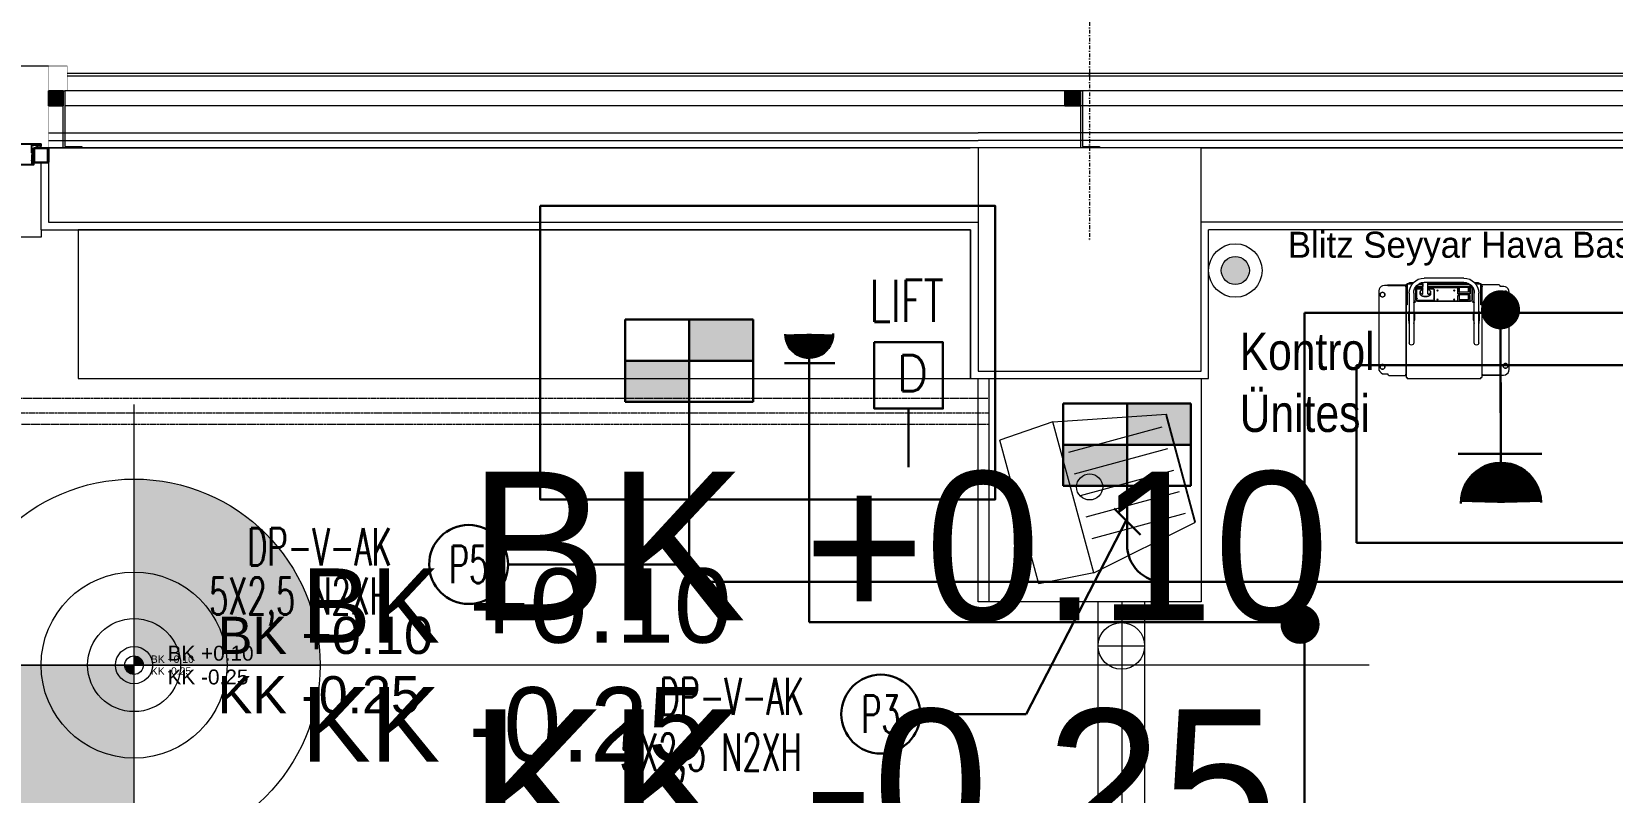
# Model space of a CAD drawing. Extents: x -9058 to 11890, y 0 to 6516.
# Drawn here: x 2220.5 to 2645.6, y 3612.7 to 3817.1 of the extents above; entities that cross this region are included whole.
import ezdxf
from ezdxf.enums import TextEntityAlignment as Align

# ---------------------------------------------------------------- set-up
doc = ezdxf.new("R2010")
doc.units = 0
doc.header["$MEASUREMENT"] = 0
for name, pattern in [('DASHDOT', [1, 0.5, -0.25, 0, -0.25]), ('DOT2', [0.125, 0, -0.125]), ('HIDDEN', [0.375, 0.25, -0.125])]:
    doc.linetypes.add(name, pattern=pattern)
doc.layers.get('0').update_dxf_attribs({"color": 9, "lineweight": 9})
for name, color, linetype, lineweight in [('00', 9, 'Continuous', 9), ('01', 9, 'Continuous', 9), ('05', 9, 'Continuous', 9), ('06D', 9, 'Continuous', 9), ('10', 9, 'Continuous', 9), ('14', 9, 'Continuous', 9), ('20', 9, 'DOT2', 9), ('21', 9, 'Continuous', 9), ('21 @ 1 (1)', 9, 'Continuous', 9), ('21 @ 10 (1)', 9, 'Continuous', 9), ('21 @ 10 (2)', 9, 'Continuous', 9), ('21 @ 2 (1)', 9, 'Continuous', 9), ('21 @ 20', 9, 'Continuous', 9), ('21 @ 5 (1)', 9, 'Continuous', 9), ('21 @ 5 (2)', 9, 'Continuous', 9), ('24', 9, 'DASHDOT', 9), ('32-ekipman', 8, 'Continuous', 9), ('33', 9, 'BATTING', 9), ('40A', 9, 'Continuous', 9), ('E-DATA LIFT PRIZI', 7, 'Continuous', 30), ('E-EKİPMAN PANOSU', 7, 'Continuous', 30), ('E-KABLO', 7, 'Continuous', 30), ('E-LINYE', 7, 'Continuous', 30), ('E-UPS PRİZ', 7, 'Continuous', 30)]:
    doc.layers.add(name, color=color, linetype=linetype, lineweight=lineweight)
doc.styles.add('Arial', font='arial.ttf', dxfattribs={"height": 2.5})
doc.styles.add('E-YAZI', font='txttw.shx')
doc.styles.add('MuuM_TEXT-STANDART', font='ARIALN.TTF')
doc.linetypes.add('BATTING', pattern='A,0.0001,-0.1,[134,ltypeshp.shx,S=0.1,R=0,X=-0.1,Y=0],-0.2,[134,ltypeshp.shx,S=0.1,R=180,X=0.1,Y=0],-0.1', length=0.4001)

# ---------------------------------------------------------------- blocks, each defined once
blk = doc.blocks.new('0a_elevationtarget-p')
h = blk.add_hatch(color=256)
h.paths.add_polyline_path([(2.5, 0, 0.414214), (0, 2.5), (0, 0)])
h.paths.add_polyline_path([(0, 0), (-2.5, 0, 0.414214), (0, -2.5)])
blk.add_line((0, -3.5), (0, 3.5))
blk.add_lwpolyline([(16.605, 0), (-4, 0)])
blk.add_circle((0, 0), 2.5)
at = {"layer": '40A'}
blk.add_lwpolyline([(-2.5, 0), (2.5, 0)], dxfattribs=at)
at = {"style": 'Arial'}
blk.add_attdef('BITMISKOT', text='', height=2, dxfattribs=at).set_placement((4.5, 0), align=Align.BOTTOM_LEFT)
blk.add_attdef('KABAKOT', text='', height=2, dxfattribs=at).set_placement((4.5, -0.592), align=Align.TOP_LEFT)
blk = doc.blocks.new('*U1259')
at = {"layer": '21 @ 1 (1)'}
blk.add_blockref('0a_elevationtarget-p', (2248.09, 3646.88), dxfattribs=at).add_auto_attribs({'BITMISKOT': 'BK +0.10', 'KABAKOT': 'KK -0.25'})
at = {"layer": '21 @ 10 (1)', "xscale": 10, "yscale": 10, "zscale": 10}
blk.add_blockref('0a_elevationtarget-p', (2248.09, 3646.88), dxfattribs=at).add_auto_attribs({'BITMISKOT': 'BK +0.10', 'KABAKOT': 'KK -0.25'})
at = {"layer": '21 @ 10 (2)', "xscale": 10, "yscale": 10, "zscale": 10}
blk.add_blockref('0a_elevationtarget-p', (2248.09, 3646.88), dxfattribs=at).add_auto_attribs({'BITMISKOT': 'BK +0.10', 'KABAKOT': 'KK -0.25'})
at = {"layer": '21 @ 2 (1)', "xscale": 2, "yscale": 2, "zscale": 2}
blk.add_blockref('0a_elevationtarget-p', (2248.09, 3646.88), dxfattribs=at).add_auto_attribs({'BITMISKOT': 'BK +0.10', 'KABAKOT': 'KK -0.25'})
at = {"layer": '21 @ 20', "xscale": 20, "yscale": 20, "zscale": 20}
blk.add_blockref('0a_elevationtarget-p', (2248.09, 3646.88), dxfattribs=at).add_auto_attribs({'BITMISKOT': 'BK +0.10', 'KABAKOT': 'KK -0.25'})
at = {"layer": '21 @ 5 (1)', "xscale": 5, "yscale": 5, "zscale": 5}
blk.add_blockref('0a_elevationtarget-p', (2248.09, 3646.88), dxfattribs=at).add_auto_attribs({'BITMISKOT': 'BK +0.10', 'KABAKOT': 'KK -0.25'})
at = {"layer": '21 @ 5 (2)', "xscale": 5, "yscale": 5, "zscale": 5}
blk.add_blockref('0a_elevationtarget-p', (2248.09, 3646.88), dxfattribs=at).add_auto_attribs({'BITMISKOT': 'BK +0.10', 'KABAKOT': 'KK -0.25'})
blk = doc.blocks.new('p-s-profil')
at = {"layer": '10'}
blk.add_lwpolyline([(9, 15.3), (4.6, 15.3), (4.6, 0.4), (0, 0.4), (0, 0), (5, 0), (5, 14.9), (9, 14.9), (9, 15.3)], dxfattribs=at)
blk.add_lwpolyline([(9, 15.3), (4.6, 15.3), (4.6, 0.4), (0, 0.4), (0, 0), (5, 0), (5, 14.9), (9, 14.9), (9, 15.3)], dxfattribs=at)
blk = doc.blocks.new('p-kutu_profil_40x40')
h = blk.add_hatch(color=256)
h.dxf.hatch_style = 1
h.paths.add_polyline_path([(0, 0), (4, 0), (4, 4), (0, 4)])
h = blk.add_hatch(color=255)
h.dxf.hatch_style = 1
h.paths.add_polyline_path([(0, 0), (4, 0), (4, 4), (0, 4)])
blk.add_lwpolyline([(0, 0), (4, 0), (4, 4), (0, 4)], close=True)
at = {"layer": '10'}
for points in [[(0, 4), (4, 4), (4, 0), (0, 0)], [(0, 4), (4, 4), (4, 0), (0, 0)], [(0, 0), (4, 0), (4, 4), (0, 4)], [(0.3, 3.7), (3.7, 3.7), (3.7, 0.3), (0.3, 0.3)], [(0.3, 3.7), (3.7, 3.7), (3.7, 0.3), (0.3, 0.3)]]:
    blk.add_lwpolyline(points, close=True, dxfattribs=at)
blk = doc.blocks.new('p-mekanik_arackabul_eleman2')
for p, q in [((-24.75, 26.24), (-24.67, 26.74)), ((-24.75, 25.57), (-24.75, 26.24)), ((-24.75, 25.38), (-24.75, 25.57)), ((-23.25, 27.74), (-2.45, 27.75)), ((-22.86, 26.96), (-22.9, 26.74)), ((-21.64, 26.53), (-21.6, 26.74)), ((-3.46, 26.96), (-3.5, 26.75)), ((-2.24, 26.54), (-2.2, 26.75)), ((-0.95, 26.25), (-0.95, 25.43)), ((-24.75, 25.35), (-24.9, 25.35)), ((-24.9, 25.35), (-24.9, 20.32)), ((-24.72, 20.4), (-24.75, 25.38)), ((-24.75, 25.34), (-24.75, 20.4)), ((-0.95, 25.43), (-0.95, 25.34)), ((-0.5, 24.9), (-0.5, 20.4)), ((-25.4, 18.49), (-25.4, 19.45)), ((-25.1, 20.1), (-19.54, 20.1)), ((-25.1, 18.74), (-25.1, 20.1)), ((-24.8, 20.4), (0, 20.4)), ((-24.8, 20.4), (-24.8, 20.2)), ((-24.8, 20.2), (-19.54, 20.2)), ((-24.41, 17.3), (-24.41, 15.85)), ((-24.4, 20.45), (-0.9, 20.45)), ((-24.24, 17.3), (-24.24, 15.85)), ((-24.16, 17.45), (-24.16, 15.85)), ((-20.82, 17.8), (-24.14, 17.8)), ((-23.69, 15.95), (-23.69, 17.51)), ((-23.59, 17.6), (-20.68, 17.6)), ((-22.7, 19.55), (-9.31, 19.55)), ((-22.7, 18.35), (-9.3, 18.35)), ((-20.68, 12.8), (-20.68, 17.6)), ((-20.55, 3.1), (-20.55, 17.3)), ((-20.31, 18.24), (-20.31, 18.16)), ((-20.28, 17.99), (-20.25, 17.95)), ((-19.54, 20.1), (-19.54, 20.4)), ((-17.3, 19.75), (-15.4, 19.75)), ((-17.3, 18.15), (-15.4, 18.15)), ((-15.4, 19.55), (-15.4, 19.75)), ((-15.4, 19.75), (-14.5, 19.55)), ((-15.4, 18.15), (-15.4, 18.35)), ((-14.5, 18.35), (-15.4, 18.15)), ((0, 20.4), (0, 20.1)), ((0, 20.1), (0.3, 20.1)), ((0.3, 20.1), (0.3, 0.3)), ((-26.7, 4.85), (-26.7, 15.55)), ((-25.5, 4.85), (-25.5, 15.55)), ((-22.57, 14.55), (-25.5, 14.55)), ((-22.57, 15.85), (-25.47, 15.85)), ((-25.4, 15.85), (-25.4, 16.25)), ((-25.4, 4.15), (-25.4, 14.55)), ((-25.1, 15.85), (-25.1, 16.99)), ((-25.1, 3.41), (-25.1, 14.55)), ((-24.41, 14.55), (-24.41, 3.1)), ((-24.24, 14.55), (-24.24, 3.1)), ((-24.16, 14.55), (-24.16, 6.1)), ((-23.69, 12.89), (-23.69, 14.45)), ((-23.59, 12.8), (-20.68, 12.8)), ((-22.48, 16.6), (-22.98, 16.6)), ((-22.48, 13.8), (-22.98, 13.8)), ((-24.24, 6.06), (-24.24, 6.05)), ((-24.24, 3.65), (-24.24, 6.05)), ((-24.19, 6.1), (-22.95, 6.1)), ((-24.04, 6.49), (-24.04, 6.1)), ((-22.46, 6.5), (-24.03, 6.5)), ((-22.92, 3.65), (-22.92, 6.05)), ((-22.46, 6.5), (-22.46, 3.2)), ((-22.21, 6.06), (-22.21, 6.05)), ((-22.21, 3.65), (-22.21, 6.05)), ((-22.16, 6.1), (-20.92, 6.1)), ((-20.55, 6.5), (-22.01, 6.5)), ((-22.01, 6.49), (-22.01, 6.1)), ((-20.9, 3.65), (-20.9, 6.05)), ((-25.4, 0.95), (-25.4, 1.91)), ((-25.1, 0.3), (-25.1, 1.66)), ((-19.54, 0.3), (-25.1, 0.3)), ((-24.9, -4.5), (-24.9, 0.08)), ((-24.8, 0.2), (-19.54, 0.2)), ((-24.8, 0), (-24.8, 0.2)), ((-24.8, 0), (0, 0)), ((-24.19, 3.6), (-22.95, 3.6)), ((-24.16, 3.6), (-24.16, 2.95)), ((-24.14, 2.6), (-20.82, 2.6)), ((-23.98, 2.6), (-24.06, 2.62)), ((-24.04, 3.6), (-24.04, 3.21)), ((-22.46, 3.2), (-24.03, 3.2)), ((-9.3, 2.05), (-22.7, 2.05)), ((-9.3, 0.85), (-22.7, 0.85)), ((-22.16, 3.6), (-20.92, 3.6)), ((-22.01, 3.6), (-22.01, 3.21)), ((-20.55, 3.2), (-22.01, 3.2)), ((-20.31, 2.24), (-20.31, 2.16)), ((-19.54, 0), (-19.54, 0.3)), ((-15.4, 2.25), (-17.3, 2.25)), ((-15.4, 0.65), (-17.3, 0.65)), ((-15.4, 2.25), (-15.4, 2.05)), ((-15.4, 2.25), (-14.5, 2.05)), ((-15.4, 0.85), (-15.4, 0.65)), ((-14.5, 0.85), (-15.4, 0.65)), ((-0.5, -4.95), (-0.5, 0)), ((0.3, 0.3), (0, 0.3)), ((0, 0.3), (0, 0)), ((-0.9, -0.05), (-24.4, -0.05)), ((-0.68, -0.02), (-0.65, -4.98)), ((-0.65, -4.94), (-0.65, -0.02)), ((-24.45, -5.03), (-24.45, -4.94)), ((-24.45, -5.85), (-24.45, -5.03)), ((-23.16, -6.14), (-23.2, -6.35)), ((-2.15, -7.34), (-22.95, -7.35)), ((-21.94, -6.56), (-21.9, -6.35)), ((-3.76, -6.13), (-3.8, -6.34)), ((-2.54, -6.56), (-2.5, -6.34)), ((-0.65, -5.84), (-0.73, -6.34)), ((-0.65, -4.95), (-0.5, -4.95)), ((-0.65, -4.98), (-0.65, -5.17)), ((-0.65, -5.17), (-0.65, -5.84))]:
    blk.add_line(p, q)
for points in [[(-24.67, 26.74), (-24.46, 27.12), (-24.13, 27.46), (-23.71, 27.67), (-23.25, 27.74)], [(-22.9, 26.74), (-22.87, 26.54), (-22.78, 26.36), (-22.63, 26.22), (-22.45, 26.13), (-22.25, 26.09), (-22.05, 26.13), (-21.87, 26.22), (-21.72, 26.36), (-21.64, 26.53)], [(-21.6, 26.74), (-21.63, 26.94), (-21.72, 27.13), (-21.87, 27.27), (-22.05, 27.36), (-22.25, 27.39), (-22.45, 27.36), (-22.63, 27.27), (-22.78, 27.13), (-22.86, 26.96)], [(-3.5, 26.75), (-3.47, 26.55), (-3.38, 26.37), (-3.23, 26.22), (-3.05, 26.13), (-2.85, 26.1), (-2.65, 26.13), (-2.47, 26.22), (-2.33, 26.37), (-2.24, 26.54)], [(-2.2, 26.75), (-2.23, 26.95), (-2.33, 27.13), (-2.47, 27.28), (-2.65, 27.37), (-2.85, 27.4), (-3.05, 27.37), (-3.23, 27.28), (-3.38, 27.13), (-3.46, 26.96)], [(-2.45, 27.75), (-1.99, 27.68), (-1.57, 27.46), (-1.24, 27.13), (-1.02, 26.71), (-0.95, 26.25)], [(-0.95, 25.34), (-0.81, 25.32), (-0.69, 25.26), (-0.59, 25.16), (-0.52, 25.04), (-0.5, 24.9)], [(-24.41, 17.3), (-24.4, 17.45), (-24.36, 17.59), (-24.3, 17.7), (-24.23, 17.78), (-24.14, 17.8)], [(-24.24, 17.3), (-24.23, 17.45), (-24.19, 17.59), (-24.13, 17.7)], [(-24.11, 17.73), (-24.14, 17.6), (-24.16, 17.45)], [(-24.13, 17.7), (-24.06, 17.78), (-23.98, 17.8)], [(-23.69, 17.51), (-23.68, 17.53), (-23.67, 17.56), (-23.65, 17.58), (-23.63, 17.6), (-23.59, 17.6)], [(-23.66, 17.4), (-23.68, 17.45), (-23.69, 17.5), (-23.69, 17.51)], [(-21.3, 17.4), (-21.26, 17.45), (-21.22, 17.5), (-21.18, 17.53), (-21.14, 17.56), (-21.1, 17.58), (-21.06, 17.6), (-21.02, 17.6)], [(-20.82, 17.8), (-20.74, 17.78), (-20.66, 17.7), (-20.6, 17.59), (-20.56, 17.45), (-20.55, 17.3)], [(-20.47, 18.35), (-20.49, 18.31), (-20.5, 18.2)], [(-20.5, 18.2), (-20.49, 18.09), (-20.45, 17.99), (-20.4, 17.92), (-20.34, 17.9)], [(-20.34, 17.9), (-20.28, 17.92), (-20.22, 17.99), (-20.19, 18.09), (-20.18, 18.2)], [(-20.3, 18.35), (-20.32, 18.31), (-20.33, 18.2)], [(-20.33, 18.2), (-20.32, 18.09), (-20.28, 17.99)], [(-20.29, 18.35), (-20.3, 18.31), (-20.31, 18.24)], [(-20.31, 18.16), (-20.3, 18.09), (-20.28, 18.02), (-20.25, 17.97), (-20.24, 17.96)], [(-20.18, 18.2), (-20.19, 18.31), (-20.2, 18.35)], [(-23.53, 16.15), (-23.58, 16.08), (-23.62, 16.01), (-23.68, 15.96), (-23.73, 15.91), (-23.79, 15.88), (-23.85, 15.86), (-23.9, 15.85)], [(-23.53, 14.25), (-23.58, 14.32), (-23.62, 14.39), (-23.68, 14.44), (-23.73, 14.49), (-23.79, 14.52), (-23.85, 14.54), (-23.9, 14.55)], [(-23.66, 13), (-23.68, 12.95), (-23.69, 12.9), (-23.69, 12.89)], [(-23.69, 12.89), (-23.68, 12.87), (-23.67, 12.84), (-23.65, 12.82), (-23.63, 12.8), (-23.59, 12.8)], [(-23.53, 16.15), (-23.46, 16.28), (-23.38, 16.39), (-23.28, 16.48), (-23.19, 16.55), (-23.09, 16.59), (-22.98, 16.6)], [(-22.98, 13.8), (-23.09, 13.81), (-23.19, 13.85), (-23.28, 13.92), (-23.38, 14.01), (-23.46, 14.12), (-23.53, 14.25)], [(-22.98, 16.6), (-22.88, 16.59), (-22.78, 16.55), (-22.68, 16.48), (-22.59, 16.39), (-22.51, 16.28), (-22.43, 16.15)], [(-22.43, 14.25), (-22.51, 14.12), (-22.59, 14.01), (-22.68, 13.92), (-22.78, 13.85), (-22.88, 13.81), (-22.98, 13.8)], [(-22.43, 16.15), (-22.41, 16.08), (-22.4, 16.01), (-22.41, 15.96), (-22.44, 15.91), (-22.47, 15.88), (-22.52, 15.86), (-22.57, 15.85)], [(-22.43, 14.25), (-22.41, 14.32), (-22.4, 14.39), (-22.41, 14.44), (-22.44, 14.49), (-22.47, 14.52), (-22.52, 14.54), (-22.57, 14.55)], [(-22.48, 16.6), (-22.36, 16.58), (-22.24, 16.53), (-22.14, 16.45), (-22.04, 16.33), (-21.95, 16.19), (-21.87, 16.02), (-21.81, 15.84), (-21.76, 15.63), (-21.74, 15.42)], [(-22.24, 13.87), (-22.36, 13.82), (-22.48, 13.8)], [(-21.74, 15.42), (-21.73, 15.2), (-21.74, 14.98), (-21.76, 14.77), (-21.81, 14.56), (-21.87, 14.38), (-21.95, 14.21), (-22.04, 14.07), (-22.14, 13.95), (-22.24, 13.87)], [(-21.3, 13), (-21.26, 12.95), (-21.22, 12.9), (-21.18, 12.87), (-21.14, 12.84), (-21.1, 12.82), (-21.06, 12.8), (-21.02, 12.8)], [(-23.35, 12.08), (-23.36, 12.08), (-23.39, 12.06), (-23.4, 12.03), (-23.42, 11.99), (-23.42, 11.95)], [(-23.42, 11.95), (-23.42, 11.91), (-23.4, 11.87), (-23.39, 11.84), (-23.36, 11.82), (-23.35, 11.82)], [(-23.28, 11.95), (-23.29, 11.99), (-23.3, 12.03), (-23.32, 12.06), (-23.34, 12.08), (-23.35, 12.08)], [(-23.35, 11.82), (-23.34, 11.82), (-23.32, 11.84), (-23.3, 11.87), (-23.29, 11.91), (-23.28, 11.95)], [(-20.94, 12.08), (-20.95, 12.08), (-20.97, 12.06), (-20.99, 12.03), (-21, 11.99), (-21.01, 11.95)], [(-21.01, 11.95), (-21, 11.91), (-20.99, 11.87), (-20.97, 11.84), (-20.95, 11.82), (-20.94, 11.82)], [(-20.87, 11.95), (-20.87, 11.99), (-20.88, 12.03), (-20.9, 12.06), (-20.93, 12.08), (-20.94, 12.08)], [(-20.94, 11.82), (-20.93, 11.82), (-20.9, 11.84), (-20.88, 11.87), (-20.87, 11.91), (-20.87, 11.95)], [(-24.19, 6.1), (-24.2, 6.1), (-24.21, 6.09), (-24.22, 6.08), (-24.23, 6.07), (-24.24, 6.06)], [(-24.03, 6.5), (-24.04, 6.5), (-24.04, 6.5), (-24.04, 6.49), (-24.04, 6.49)], [(-24.04, 6.49), (-24.04, 6.49), (-24.04, 6.48)], [(-23.35, 7.58), (-23.36, 7.58), (-23.39, 7.56), (-23.4, 7.53), (-23.42, 7.49), (-23.42, 7.45)], [(-23.42, 7.45), (-23.42, 7.41), (-23.4, 7.37), (-23.39, 7.34), (-23.36, 7.32), (-23.35, 7.32)], [(-23.28, 7.45), (-23.29, 7.49), (-23.3, 7.53), (-23.32, 7.56), (-23.34, 7.58), (-23.35, 7.58)], [(-23.35, 7.32), (-23.34, 7.32), (-23.32, 7.34), (-23.3, 7.37), (-23.29, 7.41), (-23.28, 7.45)], [(-22.95, 6.1), (-22.94, 6.1), (-22.93, 6.09), (-22.93, 6.08), (-22.92, 6.07), (-22.92, 6.05)], [(-22.69, 6.5), (-22.7, 6.5), (-22.7, 6.5), (-22.71, 6.49), (-22.72, 6.49), (-22.72, 6.48)], [(-22.16, 6.1), (-22.17, 6.1), (-22.19, 6.09), (-22.2, 6.08), (-22.21, 6.07), (-22.21, 6.06)], [(-22.01, 6.5), (-22.01, 6.5), (-22.01, 6.5), (-22.01, 6.49), (-22.01, 6.49)], [(-22.01, 6.49), (-22.01, 6.49), (-22.01, 6.48)], [(-20.94, 7.58), (-20.95, 7.58), (-20.97, 7.56), (-20.99, 7.53), (-21, 7.49), (-21.01, 7.45)], [(-21.01, 7.45), (-21, 7.41), (-20.99, 7.37), (-20.97, 7.34), (-20.95, 7.32), (-20.94, 7.32)], [(-20.87, 7.45), (-20.87, 7.49), (-20.88, 7.53), (-20.9, 7.56), (-20.93, 7.58), (-20.94, 7.58)], [(-20.94, 7.32), (-20.93, 7.32), (-20.9, 7.34), (-20.88, 7.37), (-20.87, 7.41), (-20.87, 7.45)], [(-20.92, 6.1), (-20.91, 6.1), (-20.91, 6.09), (-20.9, 6.08), (-20.9, 6.07), (-20.9, 6.05)], [(-20.66, 6.5), (-20.67, 6.5), (-20.68, 6.5), (-20.68, 6.49), (-20.69, 6.49), (-20.69, 6.48)], [(-24.14, 2.6), (-24.23, 2.62), (-24.3, 2.7), (-24.36, 2.81), (-24.4, 2.95), (-24.41, 3.1)], [(-24.19, 3.6), (-24.2, 3.6), (-24.21, 3.61), (-24.22, 3.62), (-24.23, 3.63), (-24.24, 3.64), (-24.24, 3.65)], [(-24.06, 2.62), (-24.13, 2.7), (-24.19, 2.81), (-24.23, 2.95), (-24.24, 3.1)], [(-24.16, 2.95), (-24.14, 2.8), (-24.11, 2.67)], [(-24.04, 3.21), (-24.04, 3.21), (-24.04, 3.22)], [(-24.03, 3.2), (-24.04, 3.2), (-24.04, 3.2), (-24.04, 3.21), (-24.04, 3.21)], [(-22.92, 3.65), (-22.92, 3.63), (-22.93, 3.62), (-22.93, 3.61), (-22.94, 3.6), (-22.95, 3.6)], [(-22.69, 3.2), (-22.7, 3.2), (-22.7, 3.2), (-22.71, 3.21), (-22.72, 3.21), (-22.72, 3.22)], [(-22.16, 3.6), (-22.17, 3.6), (-22.19, 3.61), (-22.2, 3.62), (-22.21, 3.63), (-22.21, 3.64), (-22.21, 3.65)], [(-22.01, 3.21), (-22.01, 3.21), (-22.01, 3.22)], [(-22.01, 3.2), (-22.01, 3.2), (-22.01, 3.2), (-22.01, 3.21), (-22.01, 3.21)], [(-20.9, 3.65), (-20.9, 3.63), (-20.9, 3.62), (-20.91, 3.61), (-20.91, 3.6), (-20.92, 3.6)], [(-20.55, 3.1), (-20.56, 2.95), (-20.6, 2.81), (-20.66, 2.7), (-20.74, 2.62), (-20.82, 2.6)], [(-20.66, 3.2), (-20.67, 3.2), (-20.68, 3.2), (-20.68, 3.21), (-20.69, 3.21), (-20.69, 3.22)], [(-20.34, 2.5), (-20.4, 2.48), (-20.45, 2.41), (-20.49, 2.31), (-20.5, 2.2)], [(-20.5, 2.2), (-20.49, 2.09), (-20.47, 2.05)], [(-20.18, 2.2), (-20.19, 2.31), (-20.22, 2.41), (-20.28, 2.48), (-20.34, 2.5)], [(-20.25, 2.45), (-20.28, 2.41), (-20.32, 2.31), (-20.33, 2.2)], [(-20.33, 2.2), (-20.32, 2.09), (-20.3, 2.05)], [(-20.24, 2.44), (-20.25, 2.43), (-20.28, 2.38), (-20.3, 2.31), (-20.31, 2.24)], [(-20.31, 2.16), (-20.3, 2.09), (-20.29, 2.05)], [(-20.2, 2.05), (-20.19, 2.09), (-20.18, 2.2)], [(-24.45, -4.94), (-24.59, -4.92), (-24.71, -4.86), (-24.81, -4.76), (-24.88, -4.64), (-24.9, -4.5)], [(-22.95, -7.35), (-23.41, -7.28), (-23.83, -7.06), (-24.16, -6.73), (-24.38, -6.31), (-24.45, -5.85)], [(-23.2, -6.35), (-23.17, -6.55), (-23.08, -6.73), (-22.93, -6.88), (-22.75, -6.97), (-22.55, -7), (-22.35, -6.97), (-22.17, -6.88), (-22.02, -6.73), (-21.94, -6.56)], [(-21.9, -6.35), (-21.93, -6.15), (-22.02, -5.97), (-22.17, -5.82), (-22.35, -5.73), (-22.55, -5.7), (-22.75, -5.73), (-22.93, -5.82), (-23.08, -5.97), (-23.16, -6.14)], [(-3.8, -6.34), (-3.77, -6.54), (-3.67, -6.73), (-3.53, -6.87), (-3.35, -6.96), (-3.15, -6.99), (-2.95, -6.96), (-2.77, -6.87), (-2.62, -6.73), (-2.54, -6.56)], [(-2.5, -6.34), (-2.53, -6.14), (-2.62, -5.96), (-2.77, -5.82), (-2.95, -5.73), (-3.15, -5.69), (-3.35, -5.73), (-3.53, -5.82), (-3.67, -5.96), (-3.76, -6.13)], [(-0.73, -6.34), (-0.94, -6.72), (-1.27, -7.06), (-1.69, -7.27), (-2.15, -7.34)]]:
    blk.add_lwpolyline(points)
for points in [[(-22.86, 26.96), (-22.78, 27.13), (-22.63, 27.27), (-22.45, 27.36), (-22.25, 27.39), (-22.05, 27.36), (-21.87, 27.27), (-21.72, 27.13), (-21.63, 26.94), (-21.6, 26.74), (-21.64, 26.53), (-21.72, 26.36), (-21.87, 26.22), (-22.05, 26.13), (-22.25, 26.09), (-22.45, 26.13), (-22.63, 26.22), (-22.78, 26.36), (-22.87, 26.54), (-22.9, 26.74)], [(-3.5, 26.75), (-3.46, 26.96), (-3.38, 27.13), (-3.23, 27.28), (-3.05, 27.37), (-2.85, 27.4), (-2.65, 27.37), (-2.47, 27.28), (-2.33, 27.13), (-2.23, 26.95), (-2.2, 26.75), (-2.24, 26.54), (-2.33, 26.37), (-2.47, 26.22), (-2.65, 26.13), (-2.85, 26.1), (-3.05, 26.13), (-3.23, 26.22), (-3.38, 26.37), (-3.47, 26.55)], [(-24.06, 17.78), (-24.13, 17.7), (-24.22, 17.53), (-24.23, 17.45), (-24.17, 17.67), (-24.11, 17.73), (-24.1, 17.77), (-24.1, 17.76)], [(-23.59, 17.6), (-20.68, 17.6), (-20.68, 12.8), (-23.68, 12.8), (-23.69, 12.92), (-23.69, 12.93), (-23.69, 14.45), (-23.73, 14.49), (-23.82, 14.54), (-23.85, 14.54), (-23.73, 14.5), (-23.6, 14.36), (-23.53, 14.25), (-23.46, 14.12), (-23.38, 14.01), (-23.28, 13.92), (-23.19, 13.85), (-23.09, 13.81), (-22.98, 13.8), (-22.88, 13.81), (-22.78, 13.85), (-22.68, 13.92), (-22.59, 14.01), (-22.51, 14.12), (-22.43, 14.25), (-22.41, 14.32), (-22.4, 14.39), (-22.41, 14.44), (-22.46, 14.54), (-22.52, 14.54), (-22.42, 14.5), (-22.39, 14.36), (-22.43, 14.25), (-22.54, 14.05), (-22.73, 13.87), (-22.91, 13.8), (-22.48, 13.8), (-22.36, 13.82), (-22.24, 13.87), (-22.14, 13.95), (-22.04, 14.07), (-21.95, 14.21), (-21.87, 14.38), (-21.81, 14.56), (-21.76, 14.77), (-21.74, 14.98), (-21.73, 15.2), (-21.74, 15.42), (-21.76, 15.63), (-21.81, 15.84), (-21.87, 16.02), (-21.95, 16.19), (-22.04, 16.33), (-22.14, 16.45), (-22.24, 16.53), (-22.36, 16.58), (-22.48, 16.6), (-22.91, 16.6), (-22.73, 16.53), (-22.54, 16.35), (-22.41, 16.11), (-22.39, 15.95), (-22.44, 15.91), (-22.41, 15.96), (-22.4, 16.01), (-22.41, 16.08), (-22.43, 16.15), (-22.51, 16.28), (-22.59, 16.39), (-22.68, 16.48), (-22.78, 16.55), (-22.88, 16.59), (-22.98, 16.6), (-23.09, 16.59), (-23.19, 16.55), (-23.28, 16.48), (-23.38, 16.39), (-23.46, 16.28), (-23.53, 16.15), (-23.6, 16.04), (-23.73, 15.9), (-23.79, 15.88), (-23.73, 15.91), (-23.69, 15.95), (-23.69, 17.59)], [(-21.14, 17.56), (-21.18, 17.53), (-21.25, 17.48), (-21.26, 17.45), (-21.19, 17.54)], [(-20.31, 18.24), (-20.31, 18.16), (-20.3, 18.09), (-20.28, 18.02), (-20.25, 17.97), (-20.24, 17.96), (-20.22, 17.99), (-20.19, 18.09), (-20.17, 18.26), (-20.19, 18.31), (-20.17, 18.14), (-20.24, 17.94), (-20.37, 17.89), (-20.48, 18.02), (-20.49, 18.09), (-20.45, 17.99), (-20.4, 17.92), (-20.34, 17.9), (-20.28, 17.92), (-20.26, 17.94), (-20.34, 18.14), (-20.32, 18.31), (-20.29, 18.38)], [(-20.47, 18.35), (-20.48, 18.35), (-20.49, 18.31)], [(-21.22, 12.9), (-21.14, 12.83), (-21.1, 12.82), (-21.19, 12.86)], [(-23.26, 11.98), (-23.3, 11.87), (-23.35, 11.78), (-23.44, 11.92), (-23.4, 12.03), (-23.35, 12.12)], [(-20.94, 11.78), (-21.03, 11.92), (-20.99, 12.03), (-20.94, 12.12), (-20.85, 11.98), (-20.88, 11.87)], [(-24.24, 3.6), (-24.24, 3.6), (-24.24, 3.65), (-24.24, 3.64), (-24.23, 3.63), (-24.22, 3.62), (-24.21, 3.61), (-24.2, 3.6), (-24.19, 3.6), (-22.95, 3.6), (-22.94, 3.6), (-22.93, 3.61), (-22.93, 3.62), (-22.92, 3.64), (-22.92, 3.65), (-22.93, 3.6), (-24.04, 3.6), (-24.04, 3.21), (-24.04, 3.2), (-24.04, 3.2), (-24.03, 3.2), (-22.46, 3.2), (-22.46, 6.5), (-24.03, 6.5), (-24.04, 6.5), (-24.04, 6.49), (-24.04, 6.49), (-24.04, 6.5), (-22.46, 6.5), (-22.46, 3.2), (-24.04, 3.2), (-24.04, 3.6), (-24.16, 3.6), (-24.16, 3.56), (-24.24, 3.63)], [(-24.16, 6.1), (-24.16, 6.14), (-24.2, 6.1)], [(-23.26, 7.48), (-23.3, 7.37), (-23.35, 7.28), (-23.44, 7.42), (-23.4, 7.53), (-23.35, 7.62)], [(-22.01, 6.5), (-22.01, 6.5), (-22.01, 6.5), (-22.01, 6.49), (-22.01, 6.49), (-22.01, 6.1), (-20.9, 6.1), (-20.9, 3.6), (-22.01, 3.6), (-22.01, 3.21), (-22.01, 3.2), (-22.01, 3.2), (-22.01, 3.2), (-22.01, 3.2), (-22.01, 3.6), (-22.21, 3.6), (-22.21, 6.1), (-22.01, 6.1), (-22.01, 6.49), (-22.01, 6.5)], [(-20.85, 7.48), (-20.88, 7.37), (-20.94, 7.28), (-21.03, 7.42), (-20.99, 7.53), (-20.94, 7.62)], [(-24.1, 2.64), (-24.06, 2.62), (-24.11, 2.67)], [(-20.4, 2.48), (-20.45, 2.41), (-20.49, 2.31), (-20.5, 2.14), (-20.49, 2.09), (-20.5, 2.26), (-20.43, 2.46)], [(-20.24, 2.44), (-20.25, 2.45), (-20.26, 2.44), (-20.28, 2.38)], [(-22.55, -5.7), (-22.35, -5.73), (-22.17, -5.82), (-22.02, -5.97), (-21.93, -6.15), (-21.9, -6.35), (-21.94, -6.56), (-22.02, -6.73), (-22.17, -6.88), (-22.35, -6.97), (-22.55, -7), (-22.75, -6.97), (-22.93, -6.88), (-23.08, -6.73), (-23.17, -6.55), (-23.2, -6.35), (-23.16, -6.14), (-23.08, -5.97), (-22.93, -5.82), (-22.75, -5.73)], [(-3.53, -5.82), (-3.35, -5.73), (-3.15, -5.69), (-2.95, -5.73), (-2.77, -5.82), (-2.62, -5.96), (-2.53, -6.14), (-2.5, -6.34), (-2.54, -6.56), (-2.62, -6.73), (-2.77, -6.87), (-2.95, -6.96), (-3.15, -6.99), (-3.35, -6.96), (-3.53, -6.87), (-3.67, -6.73), (-3.77, -6.54), (-3.8, -6.34), (-3.76, -6.13), (-3.67, -5.96)]]:
    blk.add_lwpolyline(points, close=True)
for points in [[(-24.75, 25.31), (-24.72, 20.4, -0.082209), (-24.4, 20.45), (-24.4, 20.45), (-19.54, 20.45), (-19.54, 20.2), (-24.8, 20.2), (-24.8, 20.4), (-24.75, 25.34)], [(-25.1, 16.99), (-25.1, 15.85), (-24.41, 15.85), (-24.41, 17.3), (-24.39, 17.53), (-24.27, 17.76), (-24.14, 17.8), (-20.76, 17.8), (-20.62, 17.67), (-20.56, 17.45), (-20.55, 17.3), (-20.55, 3.1), (-20.57, 2.86), (-20.69, 2.64), (-20.82, 2.6), (-24.2, 2.6), (-24.34, 2.73), (-24.4, 2.95), (-24.41, 3.1), (-24.41, 14.55), (-25.1, 14.55), (-25.1, 3.41, 0.263265), (-22.7, 2.05), (-22.7, 2.05, -0.414214), (-25.5, 4.85), (-25.5, 15.55, -0.136106)], [(-17.83, 19.55, -0.182676), (-17.3, 19.75), (-17.3, 19.75), (-15.4, 19.75), (-14.5, 19.55)], [(-14.5, 0.85), (-15.4, 0.65), (-15.4, 0.85), (-17.83, 0.85, 0.182676), (-17.3, 0.65), (-17.3, 0.65, -0.182676), (-17.83, 0.85)], [(-0.65, -0.02), (-0.65, -4.91), (-0.68, -0.02, -0.056099), (-0.9, -0.05), (-0.9, -0.05, 0.063254)]]:
    blk.add_lwpolyline(points, format="xyb", close=True)
for centre, radius, start, end in [((-22.7, 15.55), 4, 90, 180), ((-22.7, 15.55), 2.8, 90, 180), ((-24.4, 19.45), 1, 113.7864, 180), ((-24.4, 19.45), 1, 90, 107.3759), ((-17.3, 18.95), 0.8, 90, 131.3797), ((-17.3, 18.95), 0.8, 228.5483, 270), ((-9.3, 18.95), 0.6, 270, 90), ((-0.9, 19.45), 1, 72.6241, 90), ((-22.7, 4.85), 4, 180, 270), ((-22.7, 4.85), 2.8, 180, 270), ((-24.4, 0.95), 1, 180, 246.2136), ((-17.3, 1.45), 0.8, 90, 131.4517), ((-17.3, 1.45), 0.8, 228.5483, 270), ((-9.3, 1.45), 0.6, 270, 90), ((-24.4, 0.95), 1, 252.6241, 270), ((-0.9, 0.95), 1, 270, 287.3759)]:
    blk.add_arc(centre, radius, start, end)
blk = doc.blocks.new('A$C44297C4A')
at = {"linetype": 'Continuous', "lineweight": 0}
for p, q in [((0, 42.13), (38.62, 52.58)), ((43.5, 38.36), (38.62, 52.58)), ((2.95, 27.39), (0, 42.14)), ((2.95, 27.39), (43.5, 38.36)), ((43.5, 38.36), (45.54, 7.83)), ((35.33, 34.08), (42.12, 8.98)), ((23.75, 30.94), (30.53, 5.85)), ((29.54, 32.51), (36.32, 7.41)), ((2.95, 27.39), (16.58, 0)), ((12.16, 27.81), (18.95, 2.71)), ((17.96, 29.38), (24.74, 4.28)), ((16.23, 0.08), (45.19, 7.91)), ((16.58, 0), (45.54, 7.83))]:
    blk.add_line(p, q, dxfattribs=at)
blk = doc.blocks.new('p-mekanik_arackabul_ekran3')
for p, q in [((0, 0), (0, 60)), ((0, 60), (60, 60)), ((57, 60), (57, 0)), ((60, 60), (60, 0)), ((60, 0), (0, 0))]:
    blk.add_line(p, q)
at = {"rotation": 270}
blk.add_blockref('A$C44297C4A', (1.53, 55.12), dxfattribs=at)
blk = doc.blocks.new('*U1249')
at = {"layer": '21 @ 20', "xscale": 200, "yscale": 200, "zscale": 200}
blk.add_blockref('0a_elevationtarget-p', (-63101.5, -56020.1), dxfattribs=at)
blk = doc.blocks.new('p-mek-zemin')
h = blk.add_hatch(color=256)
edge = h.paths.add_edge_path()
edge.add_arc((-62858.2, -54013.3), 37.7, 0, 360)
for p, q in [((-63227.1, -55718.4), (-63227.1, -54903.8)), ((-63163.4, -54903.8), (-63163.4, -55718.4)), ((-63102.1, -54903.8), (-63102.1, -55718.4)), ((-63227.1, -55022.1), (-63102.1, -55022.1))]:
    blk.add_line(p, q)
blk.add_lwpolyline([(-62950, -54903.8), (-63550, -54903.8), (-63550, -54303.8), (-62950, -54303.8)], close=True)
for centre, radius in [((-62858.2, -54013.3), 71.8), ((-62858.2, -54013.3), 37.7), ((-63250, -54595), 35), ((-63164.6, -55022.1), 62.5)]:
    blk.add_circle(centre, radius)
at = {"layer": '20', "linetype": 'HIDDEN', "lineweight": 0, "ltscale": 0.5}
for p, q in [((-67180.4, -54356.2), (-63520, -54356.2)), ((-67154.3, -54395.6), (-63520, -54395.6)), ((-67126.9, -54426.2), (-63520, -54426.2))]:
    blk.add_line(p, q, dxfattribs=at)
at = {"yscale": 10, "zscale": 10}
for name, p, xscale, rotation in [('p-mekanik_arackabul_eleman2', (-62195.1, -54300.8), -10, 90), ('p-mekanik_arackabul_ekran3', (-62950, -54303.8), 10, 180)]:
    blk.add_blockref(name, p, dxfattribs=dict(at, xscale=xscale, rotation=rotation))
at = {"layer": '21', "color": 6, "linetype": 'HIDDEN'}
blk.add_blockref('*U1249', (0, 0), dxfattribs=at)
at = {"layer": '21', "width": 4098.824, "attachment_point": 1, "style": 'MuuM_TEXT-STANDART'}
for s, insert, char_height in [('{\\fCentury Gothic|b0|i0|c162|p34;Blitz \\fCentury Gothic|b0|i0|c0|p34;Seyyar Hava Basma Tüpü}', (-62717, -53909.1), 70), ('Kontrol \\PÜnitesi', (-62846.5, -54180.4), 100)]:
    blk.add_mtext(s, dxfattribs=dict(at, insert=insert, char_height=char_height))
blk = doc.blocks.new('AKS')
at = {"layer": '24', "ltscale": 2}
blk.add_lwpolyline([(2485.06, 4008.37), (2485.06, 4008.37), (2485.06, 3745.87)], dxfattribs=at)
blk = doc.blocks.new('p-dolay-porschee')
blk.add_lwpolyline([(0, 0), (100, 0), (100, -100), (0, -100)], close=True)
blk = doc.blocks.new('100_UPS PRİZ')
at = {"layer": 'E-UPS PRİZ', "color": 4}
for p, q in [((0, 2.4), (0, 0)), ((-1.223, 2.136), (1.279, 2.136))]:
    blk.add_line(p, q, dxfattribs=at)
at = {"layer": 'E-UPS PRİZ', "color": 4, "const_width": 1.2}
blk.add_lwpolyline([(-0.6, 3.584, 0.97398), (0.6, 3.584, 0.97398)], format="xyb", dxfattribs=at)
at = {"layer": 'E-UPS PRİZ', "color": 4}
blk.add_arc((0, 3.6), 1.2, 180.7551, 0.7551, dxfattribs=at)
blk = doc.blocks.new('100_EKİPMAN PANOSU')
at = {"layer": 'E-EKİPMAN PANOSU', "color": 4}
for p, q in [((-3.072, 3.948), (3.072, 3.948)), ((-3.072, 0), (-3.072, 3.948)), ((0, 3.948), (0, 0)), ((3.072, 3.948), (3.072, 0)), ((-3.072, 1.974), (3.072, 1.974)), ((3.072, 0), (-3.072, 0))]:
    blk.add_line(p, q, dxfattribs=at)
for points in [[(0, 3.948), (3.072, 3.948), (0, 1.974), (3.072, 1.974)], [(-3.072, 1.974), (0, 1.974), (-3.072, 0), (0, 0)]]:
    blk.add_solid(points, dxfattribs=at)
blk = doc.blocks.new('E-DATA LIFT PRIZI')
at = {"layer": 'E-DATA LIFT PRIZI', "color": 2}
blk.add_line((0, 0), (0, 42), dxfattribs=at)
blk.add_lwpolyline([(-24.6, 89.6), (24.6, 89.6), (24.6, 42), (-24.6, 42)], close=True, dxfattribs=at)
at = {"layer": 'E-DATA LIFT PRIZI', "color": 2, "style": 'E-YAZI', "width": 0.7}
blk.add_text('LIFT', height=30, dxfattribs=at).set_placement((-28, 104.2))
at = {"layer": 'E-DATA LIFT PRIZI', "color": 2, "style": 'E-YAZI'}
blk.add_text('D', height=25.6, dxfattribs=at).set_placement((-8.8, 54.6))

msp = doc.modelspace()

# ---------------------------------------------------------------- linework, layer by layer
at = {"layer": '00'}
for points in [[(2475.06, 3785.87), (2225.06, 3785.87), (2225.06, 3765.87), (2475.06, 3765.87), (2475.06, 3765.87)], [(2535.06, 3785.87), (2981.06, 3785.87), (2981.06, 3765.87), (2805.06, 3765.87), (2805.06, 3725.87), (2790.06, 3725.87), (2790.06, 3765.87), (2535.06, 3765.87), (2535.06, 3785.87)]]:
    msp.add_lwpolyline(points, dxfattribs=at)
at = {"layer": '01'}
msp.add_lwpolyline([(2475.06, 3725.87), (2535.06, 3725.87), (2535.06, 3785.87), (2475.06, 3785.87)], close=True, dxfattribs=at)
at = {"layer": '06D'}
for points in [[(2225.06, 3807.87), (1825.06, 3807.87)], [(2975.06, 3801.17), (2229.46, 3801.17)], [(2975.06, 3797.17), (2229.46, 3797.17)], [(2225.06, 3789.87), (2475.06, 3789.87)], [(2975.66, 3789.87), (2475.06, 3789.87)], [(2221.84, 3785.87), (2472.97, 3785.87)], [(2971.06, 3785.87), (2476.72, 3785.87)], [(2983.06, 3785.87), (2983.06, 3763.87), (2807.06, 3763.87), (2807.06, 3723.87), (2788.06, 3723.87), (2788.06, 3763.87), (2537.06, 3763.87)], [(2223.06, 3763.87), (2223.06, 3761.87), (1827.06, 3761.87), (1827.06, 3763.87)]]:
    msp.add_lwpolyline(points, dxfattribs=at)
at = {"layer": '10', "lineweight": 25, "ltscale": 0.5}
for p, q in [((2220.68, 3783.06), (2220.68, 3782.89)), ((2220.68, 3782.89), (2220.68, 3781.93)), ((2220.68, 3781.93), (2221.18, 3781.66))]:
    msp.add_line(p, q, dxfattribs=at)
at = {"layer": '10', "const_width": 0.1}
msp.add_lwpolyline([(2232.06, 3801.17), (2230.06, 3801.17), (2230.06, 3807.87), (2225.06, 3807.87), (2225.06, 3785.87), (2221.26, 3785.87)], dxfattribs=at)
at = {"layer": '10'}
for points in [[(2975.06, 3805.87), (2230.06, 3805.87)], [(2975.06, 3805.17), (2230.06, 3805.17)]]:
    msp.add_lwpolyline(points, dxfattribs=at)
at = {"layer": '10', "lineweight": 25, "ltscale": 0.5}
for points in [[(2220.52, 3784.54, 0.700084), (2220.63, 3784.61), (2220.56, 3784.87), (2220.56, 3785.18, -0.414214), (2220.59, 3785.21), (2220.73, 3785.21, -0.414214), (2220.76, 3785.18), (2220.76, 3785.03, 0.414214), (2220.77, 3785.02), (2220.78, 3785.02, 0.414214), (2220.88, 3785.12), (2220.88, 3785.21, 0.414214), (2220.76, 3785.33), (2220.64, 3785.33, -0.403083), (2220.61, 3785.36), (2220.56, 3786.54, -0.425337), (2220.66, 3786.65), (2220.98, 3786.65), (2220.98, 3786.64), (2221.13, 3786.64), (2221.13, 3786.65), (2221.46, 3786.65), (2221.46, 3786.64), (2221.61, 3786.64), (2221.61, 3786.65), (2221.88, 3786.65), (2221.88, 3786.64), (2222.01, 3786.64), (2222.01, 3786.47, -0.414214), (2221.98, 3786.44), (2221.88, 3786.44), (2221.88, 3786.39, 0.414214), (2221.93, 3786.34), (2222.24, 3786.34, 0.414214), (2222.31, 3786.41), (2222.31, 3786.43, 0.414214), (2222.3, 3786.44), (2222.2, 3786.44, -0.414214), (2222.15, 3786.49), (2222.15, 3786.61, -0.414214), (2222.2, 3786.66), (2222.87, 3786.66, -0.414214), (2222.92, 3786.61), (2222.92, 3786.49, -0.414214), (2222.87, 3786.44), (2222.77, 3786.44, 0.414214), (2222.76, 3786.43), (2222.76, 3786.41, 0.414214), (2222.83, 3786.34), (2223.05, 3786.34, 0.414214), (2223.06, 3786.35), (2223.06, 3786.83, 0.414214), (2223.05, 3786.84), (2215.07, 3786.84, 0.414214)], [(2220.98, 3783.54, -0.414222), (2221.06, 3783.46), (2221.06, 3783.29, -0.414214), (2220.91, 3783.14), (2220.87, 3783.14, -0.414214), (2220.86, 3783.15), (2220.86, 3783.21, -0.366034), (2220.88, 3783.24, 0.365977), (2220.91, 3783.27), (2220.91, 3783.36, 0.414214), (2220.88, 3783.39), (2220.77, 3783.39, 0.365977), (2220.74, 3783.36, -0.365977), (2220.71, 3783.34), (2220.59, 3783.34, 0.414214), (2220.56, 3783.31), (2220.56, 3782.47), (2220.53, 3782.44), (2220.56, 3782.41), (2220.56, 3781.57, 0.414214), (2220.59, 3781.54), (2220.71, 3781.54, -0.365977), (2220.74, 3781.51, 0.365977), (2220.77, 3781.49), (2220.88, 3781.49, 0.414214), (2220.91, 3781.52), (2220.91, 3781.61, 0.365977), (2220.88, 3781.64, -0.366034), (2220.86, 3781.67), (2220.86, 3781.73, -0.414214), (2220.87, 3781.74), (2220.91, 3781.74, -0.414214), (2221.06, 3781.59), (2221.06, 3781.35, -0.414214), (2221.05, 3781.34), (2217.07, 3781.34, -0.414214)], [(2220.52, 3784.02, -0.700084), (2220.63, 3783.94), (2220.56, 3783.68), (2220.56, 3783.57, 0.414214), (2220.59, 3783.54), (2220.73, 3783.54, 0.414214), (2220.76, 3783.57), (2220.76, 3783.68, -0.414214), (2220.77, 3783.69), (2220.78, 3783.69, -0.414214), (2220.88, 3783.59), (2220.88, 3783.57, 0.414214), (2220.91, 3783.54), (2220.98, 3783.54)]]:
    msp.add_lwpolyline(points, format="xyb", dxfattribs=at)
for points in [[(2220.96, 3784.51, -0.414214), (2220.93, 3784.48), (2220.8, 3784.48, -0.414214), (2220.77, 3784.51), (2220.77, 3784.85, -0.414214), (2220.8, 3784.88), (2220.93, 3784.88, -0.414214), (2220.96, 3784.85)], [(2220.96, 3783.89, -0.414214), (2220.93, 3783.86), (2220.8, 3783.86, -0.414214), (2220.77, 3783.89), (2220.77, 3784.23, -0.414214), (2220.8, 3784.26), (2220.93, 3784.26, -0.414214), (2220.96, 3784.23)], [(2225.06, 3782.07, -0.414214), (2224.86, 3781.87), (2221.26, 3781.87, -0.414214), (2221.06, 3782.07), (2221.06, 3785.67, -0.414214), (2221.26, 3785.87), (2224.86, 3785.87, -0.414214), (2225.06, 3785.67)], [(2225.06, 3782.07, -0.414214), (2224.86, 3781.87), (2221.26, 3781.87, -0.414214), (2221.06, 3782.07), (2221.06, 3785.67, -0.414214), (2221.26, 3785.87), (2224.86, 3785.87, -0.414214), (2225.06, 3785.67)]]:
    msp.add_lwpolyline(points, format="xyb", close=True, dxfattribs=at)
msp.add_lwpolyline([(2224.86, 3782.07), (2224.86, 3785.67), (2221.26, 3785.67), (2221.26, 3782.07)], close=True, dxfattribs=at)
msp.add_lwpolyline([(2224.86, 3782.07), (2224.86, 3785.67), (2221.26, 3785.67), (2221.26, 3782.07)], close=True, dxfattribs=at)
at = {"layer": '14'}
for points in [[(2223.06, 3763.87), (2223.06, 3781.87)], [(2223.06, 3763.87), (2473.06, 3763.87), (2473.06, 3723.87), (2537.06, 3723.87), (2537.06, 3763.87)]]:
    msp.add_lwpolyline(points, dxfattribs=at)
at = {"layer": '33', "ltscale": 0.2, "flags": 128}
for points in [[(2225.06, 3787.87), (2475.06, 3787.87)], [(2975.66, 3787.87), (2475.06, 3787.87)]]:
    msp.add_lwpolyline(points, dxfattribs=at)
at = {"layer": 'E-EKİPMAN PANOSU'}
msp.add_lwpolyline([(2357.25, 3770.28), (2479.67, 3770.28), (2479.67, 3691.4), (2357.25, 3691.4)], close=True, dxfattribs=at)
at = {"layer": 'E-KABLO', "color": 5}
for p, q in [((2668.53, 3727.52), (2576.82, 3727.52)), ((2576.82, 3727.52), (2576.82, 3679.7)), ((2576.82, 3679.7), (2740.33, 3679.7))]:
    msp.add_line(p, q, dxfattribs=at)
at = {"layer": 'E-KABLO', "color": 6}
for p, q in [((2397.36, 3717.62), (2397.36, 3669.23)), ((2515.11, 3695.06), (2515.11, 3679.23)), ((2751.46, 3669.23), (2397.36, 3669.23))]:
    msp.add_line(p, q, dxfattribs=at)
at = {"layer": 'E-KABLO', "color": 4, "const_width": 5.25}
for points in [[(2615.56, 3744.98, 1), (2615.56, 3739.73, 1)], [(2561.64, 3660.47, 1), (2561.64, 3655.22, 1)]]:
    msp.add_lwpolyline(points, format="xyb", close=True, dxfattribs=at)
at = {"layer": 'E-KABLO', "color": 6}
msp.add_arc((2525.11, 3679.23), 10, 180, 270, dxfattribs=at)
at = {"layer": 'E-LINYE', "color": 4}
for p, q in [((2682.31, 3741.52), (2562.8, 3741.52)), ((2562.8, 3741.52), (2562.8, 3309.24)), ((2615.56, 3714.66), (2615.56, 3741.52)), ((2429.64, 3717.48), (2429.64, 3658.44)), ((2429.64, 3658.44), (2562.8, 3658.44))]:
    msp.add_line(p, q, dxfattribs=at)
at = {"layer": 'E-LINYE', "color": 7, "linetype": 'Continuous'}
for p, q in [((2518.7, 3681.86), (2511.67, 3688.97)), ((2514.79, 3685.6), (2488.02, 3633.72)), ((2400.94, 3670.38), (2393.91, 3677.49)), ((2397.36, 3673.93), (2348.8, 3673.93)), ((2488.02, 3633.72), (2459.62, 3633.72))]:
    msp.add_line(p, q, dxfattribs=at)
for centre in [(2338.06, 3673.93), (2448.89, 3633.72)]:
    msp.add_circle(centre, 10.61, dxfattribs=at)

# ---------------------------------------------------------------- block references
for name, p in [('AKS', (20, 15)), ('p-kutu_profil_40x40', (2498.41, 3797.17))]:
    msp.add_blockref(name, p)
at = {"extrusion": (0, 0, -1), "zscale": -1}
for name, p in [('p-s-profil', (-2234.06, 3785.87)), ('p-kutu_profil_40x40', (-2229.06, 3797.17))]:
    msp.add_blockref(name, p, dxfattribs=at)
at = {"xscale": -1}
msp.add_blockref('p-s-profil', (2507.71, 3785.87), dxfattribs=at)
at = {"layer": '05', "xscale": -0.4, "yscale": 2.4, "rotation": 270}
msp.add_blockref('p-dolay-porschee', (2473.06, 3723.87), dxfattribs=at)
at = {"layer": '21', "color": 6, "linetype": 'HIDDEN'}
msp.add_blockref('*U1259', (0, 0), dxfattribs=at)
at = {"layer": '32-ekipman', "xscale": 0.1, "yscale": 0.1, "zscale": 0.1}
msp.add_blockref('p-mek-zemin', (8830.06, 9154.25), dxfattribs=at)
at = {"layer": 'E-DATA LIFT PRIZI', "color": 1, "xscale": 0.375, "yscale": 0.375, "zscale": 0.375}
msp.add_blockref('E-DATA LIFT PRIZI', (2456.38, 3700.05), dxfattribs=at)
at = {"layer": 'E-EKİPMAN PANOSU', "xscale": 5.600000000000001, "yscale": 5.600000000000001, "zscale": 5.600000000000001}
for p in [(2397.36, 3717.62), (2515.11, 3695.06)]:
    msp.add_blockref('100_EKİPMAN PANOSU', p, dxfattribs=at)
at = {"layer": 'E-UPS PRİZ', "xscale": 5.399999999999999, "yscale": 5.399999999999999, "zscale": 5.399999999999999}
msp.add_blockref('100_UPS PRİZ', (2429.64, 3716.48), dxfattribs=at)
at = {"layer": 'E-UPS PRİZ', "xscale": 9, "yscale": 9, "zscale": 9, "rotation": 180}
msp.add_blockref('100_UPS PRİZ', (2615.67, 3722.86), dxfattribs=at)

# ---------------------------------------------------------------- texts
at = {"layer": 'E-LINYE', "color": 7, "linetype": 'Continuous', "style": 'E-YAZI', "width": 0.6}
for s, p in [('DP-V-AK', (2278.56, 3673.69)), ('5X2,5 N2XH', (2268.27, 3660.44)), ('DP-V-AK', (2389.39, 3633.49)), ('5X2,5 N2XH', (2378.78, 3618.48))]:
    msp.add_text(s, height=10, dxfattribs=at).set_placement(p)
for s, p in [('P5', (2338.06, 3673.93)), ('P3', (2448.89, 3633.72))]:
    msp.add_text(s, height=10, dxfattribs=at).set_placement(p, align=Align.MIDDLE_CENTER)

doc.saveas('drawing.dxf')
